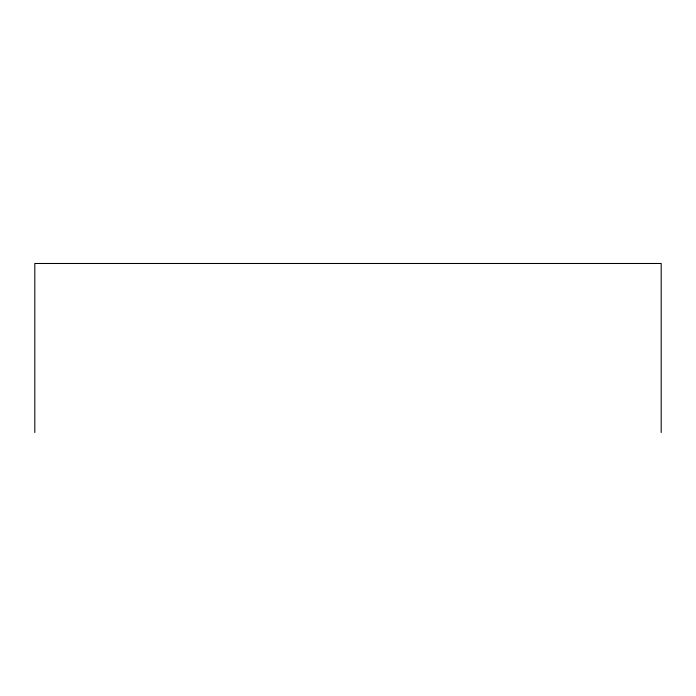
<?xml version="1.0" encoding="UTF-8"?>
<svg xmlns="http://www.w3.org/2000/svg" width="696" height="696" viewBox="0 0 696 696"><rect width="100%" height="100%" fill="white"/><g stroke="black" fill="none" stroke-linecap="round" stroke-linejoin="round"><path stroke-width="1.04" d="M661.2 432.512L661.2 263.488L34.8 263.488L34.8 432.512"/></g></svg>
